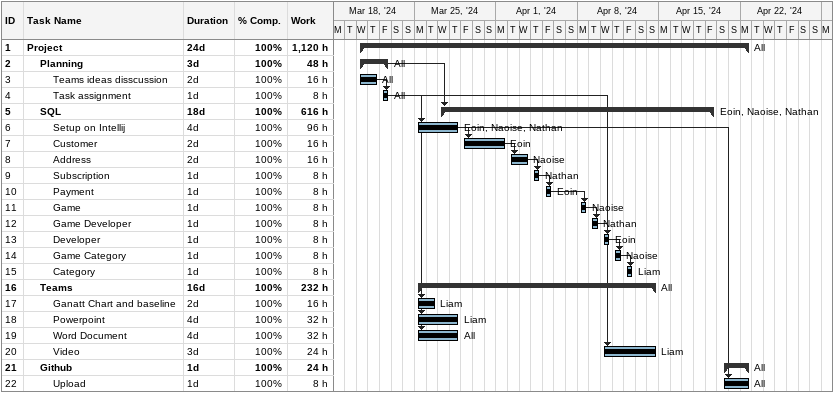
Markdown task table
| ID | Level | Task | Duration | Start | Finish | Predecessors | Resources | % complete | Work (h) |
|---|---|---|---|---|---|---|---|---|---|
| 1 | 1 | **Project** | 24d | 2024-03-20 | 2024-04-22 |  | All | 100 | 1120 |
| 2 | 2 | **Planning** | 3d | 2024-03-20 | 2024-03-22 |  | All | 100 | 48 |
| 3 | 3 | Teams ideas disscussion | 2d | 2024-03-20 | 2024-03-21 |  | All | 100 | 16 |
| 4 | 3 | Task assignment | 1d | 2024-03-22 | 2024-03-22 | 3 | All | 100 | 8 |
| 5 | 2 | **SQL** | 18d | 2024-03-27 | 2024-04-19 | 2 | Eoin, Naoise, Nathan | 100 | 616 |
| 6 | 3 | Setup on Intellij | 4d | 2024-03-25 | 2024-03-28 | 4 | Eoin, Naoise, Nathan | 100 | 96 |
| 7 | 3 | Customer | 2d | 2024-03-29 | 2024-04-01 | 6 | Eoin | 100 | 16 |
| 8 | 3 | Address | 2d | 2024-04-02 | 2024-04-03 | 7 | Naoise | 100 | 16 |
| 9 | 3 | Subscription | 1d | 2024-04-04 | 2024-04-04 | 8 | Nathan | 100 | 8 |
| 10 | 3 | Payment | 1d | 2024-04-05 | 2024-04-05 | 9 | Eoin | 100 | 8 |
| 11 | 3 | Game | 1d | 2024-04-08 | 2024-04-08 | 10 | Naoise | 100 | 8 |
| 12 | 3 | Game Developer | 1d | 2024-04-09 | 2024-04-09 | 11 | Nathan | 100 | 8 |
| 13 | 3 | Developer | 1d | 2024-04-10 | 2024-04-10 | 12 | Eoin | 100 | 8 |
| 14 | 3 | Game Category | 1d | 2024-04-11 | 2024-04-11 | 13 | Naoise | 100 | 8 |
| 15 | 3 | Category | 1d | 2024-04-12 | 2024-04-12 | 14 | Liam | 100 | 8 |
| 16 | 2 | **Teams** | 16d | 2024-03-25 | 2024-04-14 |  | All | 100 | 232 |
| 17 | 3 | Ganatt Chart and baseline | 2d | 2024-03-25 | 2024-03-26 | 4 | Liam | 100 | 16 |
| 18 | 3 | Powerpoint | 4d | 2024-03-25 | 2024-03-28 | 4 | Liam | 100 | 32 |
| 19 | 3 | Word Document | 4d | 2024-03-25 | 2024-03-28 | 4 | All | 100 | 32 |
| 20 | 3 | Video | 3d | 2024-04-10 | 2024-04-14 | 4 | Liam | 100 | 24 |
| 21 | 2 | **Github** | 1d | 2024-04-20 | 2024-04-22 |  | All | 100 | 24 |
| 22 | 3 | Upload | 1d | 2024-04-20 | 2024-04-22 | 6 | All | 100 | 8 |
